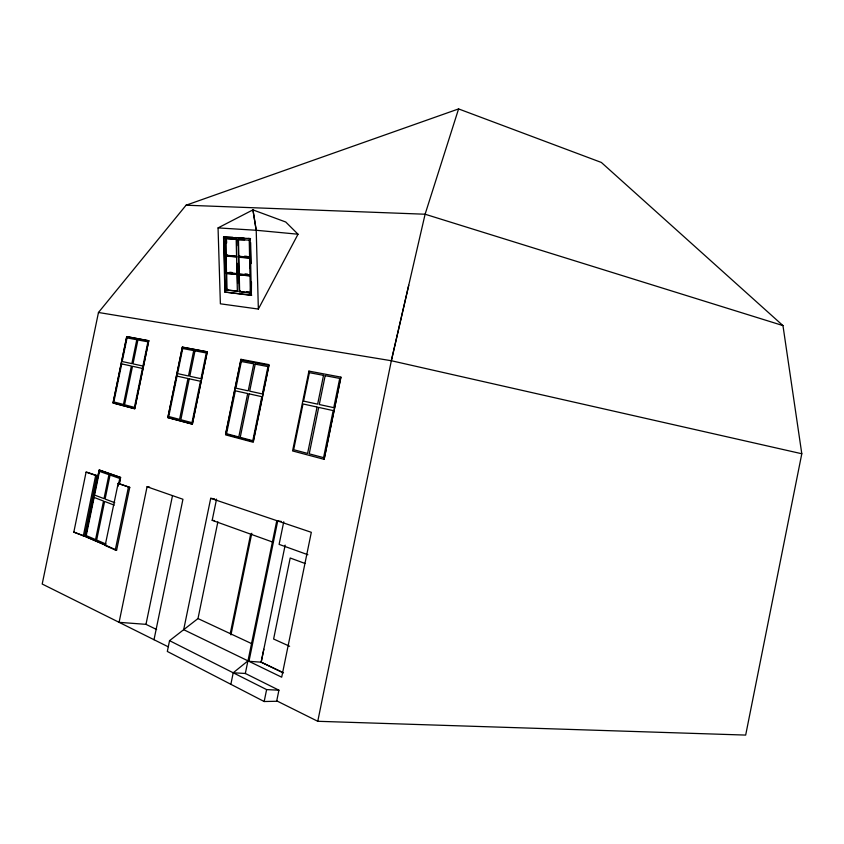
<?xml version="1.0" encoding="UTF-8"?>
<svg xmlns="http://www.w3.org/2000/svg" width="844" height="844" viewBox="0 0 844 844"><rect width="100%" height="100%" fill="white"/><g stroke="black" fill="none" stroke-linecap="round" stroke-linejoin="round"><path stroke-width="1.27" d="M168.051 646.715L42.2 584.027L98.474 312.48L186.081 205.208L458.587 108.918L601.35 162.449L782.958 325.584L801.8 453.755L745.674 735.082L317.766 721.293L276.843 700.91M84.622 536.214L96.986 475.615L87.375 472.345L86.077 472.155L73.829 532.121L84.622 536.214L73.829 532.121M308.936 371.107L292.573 450.939L324.117 459.326L340.881 377.12L308.872 371.096M317.766 721.293L391.342 360.736L408.718 285.283M83.303 536.067L95.678 475.436L86.077 472.155M118.171 486.102L119.742 478.442L110.047 475.066L105.11 499.057L114.752 502.697M210.705 498.329L183.686 629.677L281.696 677.194L311.32 532.311L210.705 498.329L214.587 498.867M273.287 542.291L212.182 520.315L216.549 499.142M169.549 640.659L233.218 672.795L245.33 673.459L278.921 690.192L276.653 701.269L264.172 701.522L167.323 651.452L169.549 640.659L197.992 618.568L217.868 521.866M230.254 633.612L250.636 534.263M230.95 634.888L251.776 533.281M230.855 684.326L233.218 672.795L247.999 660.81L276.79 520.642M245.298 673.628L247.914 660.873M283.753 521.761L279.111 544.38L307.86 554.73M285.156 545.119L261.165 662.181L282.592 672.457M264.172 701.522L266.62 689.601L233.218 672.795M324.128 459.326L340.934 377.162M149.588 487.115L147.067 486.766L119.088 622.334L145.98 624.349L156.636 629.529M145.98 624.349L172.503 495.628M154.009 639.72L182.937 499.268L147.067 486.766M118.16 483.412L105.152 545.488L115.269 549.982L116.62 550.13L129.754 487.378L118.16 483.412L129.754 487.378M115.269 549.982L128.425 487.188M391.321 360.736L425.102 214.228L458.587 108.918M258.359 309.062L298.016 234.221L285.747 222.014L252.926 209.882L218.058 227.901L220.379 303.808L258.359 309.062L256.217 230.264L252.947 209.892L256.217 230.264L298.016 234.221M263.824 649.258L261.165 662.171L248.98 661.306L277.718 520.959L281.337 521.444M238.852 274.891L250.404 275.819L238.852 274.891L239.221 291.707L250.362 293.09L250.657 287.582M232.828 237.375L223.554 237.006L224.863 292.066L251.354 295.4L251.48 281.991M226.519 273.266L226.508 290.136L237.765 291.201L226.909 289.861L226.519 273.266L237.396 274.427L237.597 283.457M239.221 291.707L240.434 290.885M226.508 290.136L227.711 289.323M224.863 292.066L251.755 295.126M238.831 274.152L250.394 275.07L238.831 274.152L238.451 257.283L239.664 256.481M226.909 255.342L225.707 256.143L226.097 272.802L237.375 273.688L237.143 263.328M226.118 273.53L237.396 274.427M226.097 272.802L237.375 273.688M244.676 239.791L238.061 239.612L238.441 256.534L250.014 257.262L249.813 248.041M238.451 257.283L250.024 258.011L250.257 268.508M225.696 238.43L225.686 255.405L236.573 256.376L226.087 255.141L225.696 238.43L234.178 239.031M225.707 256.143L236.995 256.85M238.441 256.534L239.654 255.732M223.554 237.006L250.562 238.62L248.03 238.441M225.686 255.405L226.899 254.614M238.061 239.612L249.645 240.15M225.295 238.683L236.605 239.211L236.753 245.709M218.079 227.901L256.238 230.275M186.081 205.208L425.102 214.228L782.958 325.584M266.62 689.601L278.921 690.192M235.36 237.554L244.232 238.177M244.612 256.175L247.102 256.386M250.014 257.262L238.841 256.27L238.462 239.348M227.321 255.985L235.792 256.745M250.024 258.011L238.863 257.019L239.232 273.878M229.716 272.253L232.142 272.507M245.003 273.867L247.482 274.121M246.627 291.644L249.096 291.95M250.763 292.805L239.622 291.433L239.253 274.627M212.182 520.315L214.524 520.621M95.678 475.436L96.986 475.615M98.463 312.48L391.342 360.736L801.8 453.755M304.958 563.444L290.199 558L273.614 639.024L289.629 646.272M114.246 505.123L104.614 501.452L96.659 540.054L106.217 544.148M105.352 545.097L85.476 536.552L99.191 470.013L120.555 477.43L119.236 483.855L120.608 477.461L99.233 470.013L85.466 536.552L105.352 545.129M106.492 545.635L116.62 550.13M197.992 618.568L252.177 643.877M261.176 662.181L283.51 672.879M223.955 236.753L225.264 291.802M236.193 239.474L236.573 256.376M236.594 257.114L236.974 273.952M236.985 274.701L237.364 291.475M226.561 240.466L226.625 243.04M226.108 255.869L226.498 272.528M250.647 242.566L251.09 263.592M250.162 238.894L251.354 295.4M249.244 240.413L249.602 257.536M249.624 258.285L249.982 275.334M250.003 276.093L250.362 293.09M317.059 407.04L307.596 453.418L293.659 449.725L302.996 403.959L317.059 407.04M323.526 375.348L317.65 404.16L303.576 401.111L309.389 372.668L323.526 375.348M318.694 407.409L309.221 453.84L323.579 457.648L333.18 410.585L318.694 407.409M325.172 375.664L319.285 404.519L333.77 407.663L339.731 378.418L325.172 375.664M142.436 368.448L134.428 407.367L124.574 404.761L132.508 366.264L142.436 368.448M147.911 341.841L142.931 366.032L132.993 363.88L137.92 339.953L147.911 341.841M148.744 340.744L134.745 408.728L113.054 402.957L126.727 336.608L148.744 340.744L134.745 408.76L113.054 402.957L126.779 336.619L148.797 340.786M182.336 347.137L167.861 417.611L192.358 424.152L207.255 351.853L182.388 347.148L167.85 417.601L192.358 424.121L207.202 351.811L182.336 347.137M177.029 376.118L168.737 416.514L179.582 419.384L187.969 378.523L177.029 376.118M182.705 348.509L177.546 373.607L188.497 375.981L193.709 350.598L182.705 348.509M189.246 378.808L180.848 419.721L191.978 422.665L200.471 381.266L189.246 378.808M194.996 350.84L189.773 376.266L200.999 378.692L206.284 352.971L194.996 350.84M240.93 359.301L225.559 434.08L253.211 441.496L268.993 364.64L240.93 359.301M240.92 360.029L225.591 434.86L253.253 442.267L268.983 365.346L240.92 360.029M235.349 390.814L226.561 433.711L238.799 436.97L247.682 393.547L235.349 390.814M241.352 361.496L235.898 388.145L248.242 390.846L253.759 363.859L241.352 361.496M249.128 393.863L240.223 437.35L252.799 440.695L261.809 396.669L249.128 393.863M255.215 364.144L249.676 391.162L262.368 393.937L267.959 366.581L255.215 364.144M94.106 497.454L86.246 535.592L95.572 539.59L103.517 501.041L94.106 497.454M99.476 471.385L94.591 495.08L104.012 498.635L108.939 474.676L99.476 471.385M121.684 363.891L113.845 401.923L123.456 404.466L131.379 366.022L121.684 363.891M127.043 337.895L122.169 361.527L131.864 363.627L136.791 339.742L127.043 337.895"/></g></svg>
